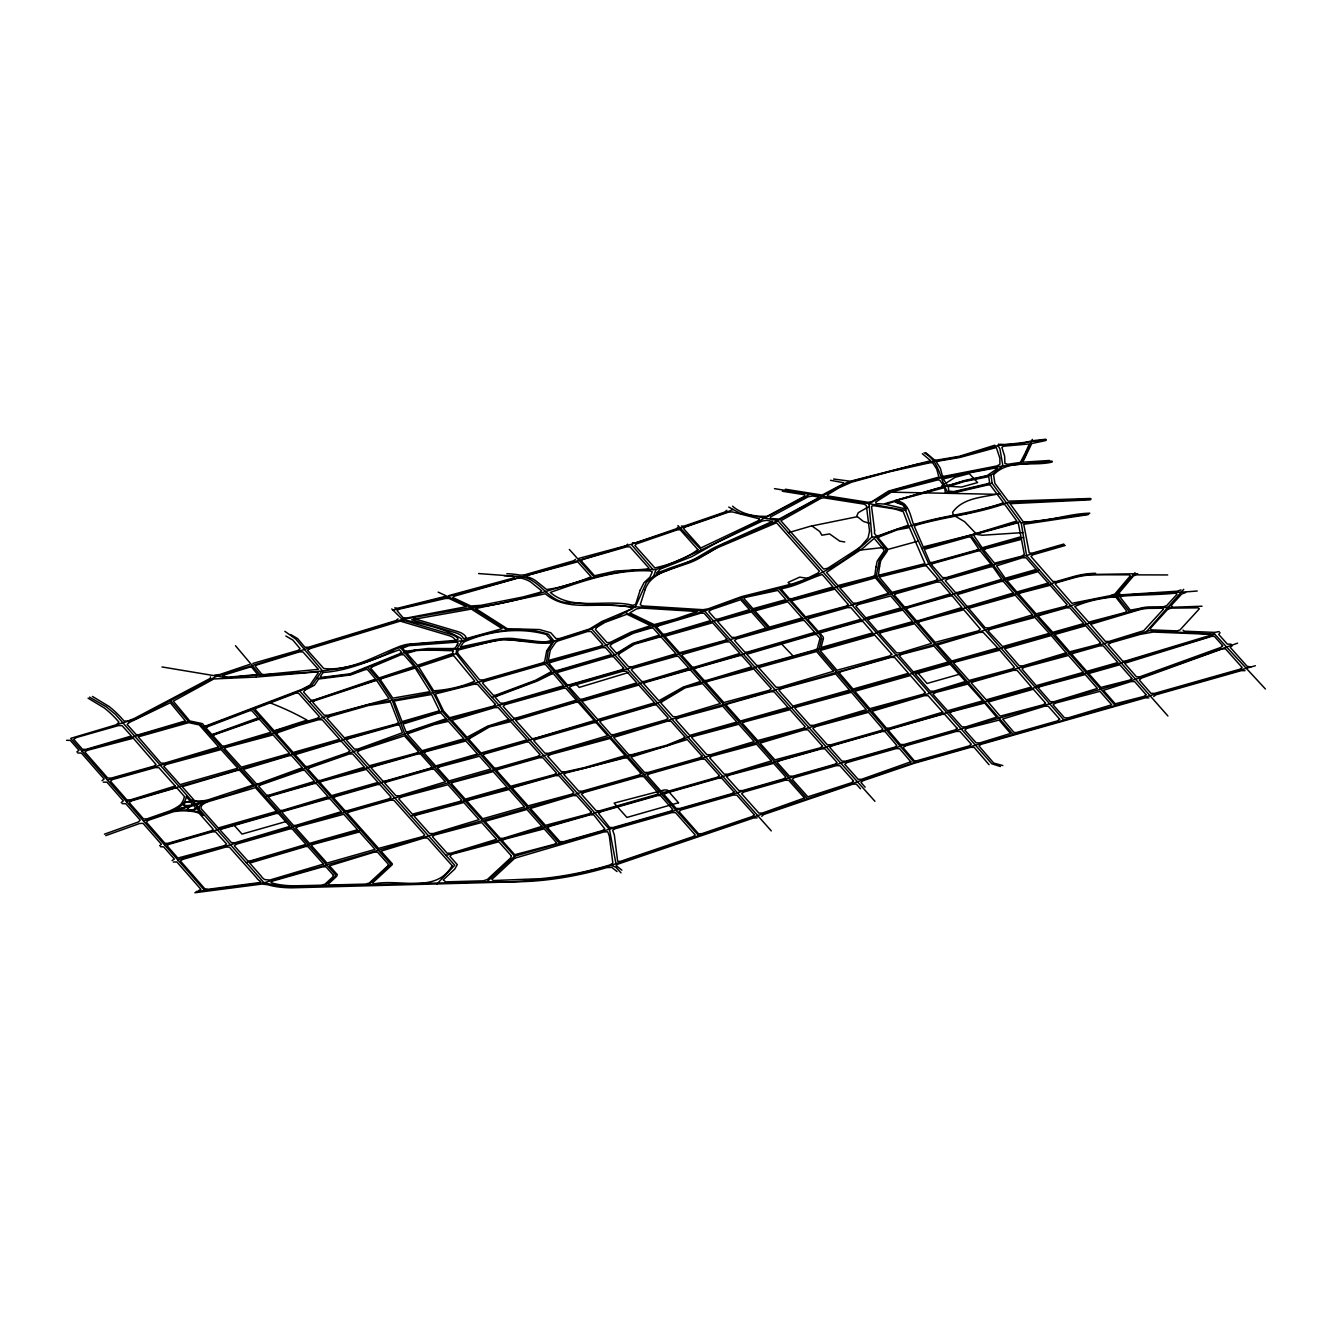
<?xml version="1.0" encoding="UTF-8"?>
<svg xmlns="http://www.w3.org/2000/svg" width="1332" height="1332" viewBox="0 0 1332 1332"><rect width="100%" height="100%" fill="white"/><g stroke="black" fill="none" stroke-linecap="round" stroke-linejoin="round"><path stroke-width="1.5" d="M210.473 676.822L210.373 678.321L134.349 718.464L127.722 721.078L124.043 721.045L121.412 718.065A524.875 176.074 -12.3 0 0 108.908 706.376L92.474 696.453M615.967 863.702L609.457 829.42L478.421 682.134L456.127 653.562L456.676 649.134L462.021 640.875C489.36 631.518 520.429 624.691 548.568 634.298L554.029 641.125L548.284 650.399L546.436 662.62L596.303 721.161L698.684 835.63M819.014 649.317L821.528 638.727L820.362 635.364L778.954 588.511L740.975 597.768L704.695 611.055L631.868 632.933L606.276 645.337L483.866 680.702L451.881 689.144L367.948 704.678L297.769 724.725L274.142 733L107.459 780.086M1063.918 720.079L941.308 579.92L928.887 564.035L911.488 525.724L905.677 510.489L906.559 507.842L903.945 504.428L897.518 502.797L894.704 500.682L963.785 481.168L991.041 475.158L1002.896 465.917L1052.097 461.122M316.666 678.438L350.616 674.408L403.929 652.713L416.034 649.983L456.676 649.134L502.38 639.127L544.538 642.623L554.029 641.125L591.708 628.97L602.83 621.911L616.533 617.132L635.431 606.793L646.336 582.5L653.646 575.957L656.043 569.597C709.157 548.684 759.223 520.645 809.889 494.272M1032.317 439.41L1024.475 457.492L1019.896 464.269M998.734 444.022L997.884 445.571L959.323 456.909L916.283 464.518L846.702 482.667L777.755 520.579L719.397 545.987C699.233 559.823 675.79 566.233 653.646 575.957M918.447 541.042L886.196 549.9L879.203 560.789L876.156 576.423L1013.219 734.481M1220.079 632.717L1218.763 634.482L1227.371 644.139L1231.068 644.188M1135.031 572.71L1116.616 593.939L1116.782 596.003L1129.669 611.871M1146.452 631.601L1183.732 589.343M1091.174 499.067L1006.443 502.847L968.331 513.17L940.325 518.315L897.152 529.22L876.273 537.029L871.877 536.946C846.719 562.27 813.436 579.487 778.954 588.511M116.983 724.192L118.964 722.127L116.567 719.447A519.763 174.359 -12.3 0 0 104.246 707.925L88.079 698.151M436.913 884.032L454.728 865.251L299.633 690.992M627.638 544.172L625.99 545.737L579.02 558.324M324.808 885.93L335.131 876.406L335.348 874.641L200.782 724.392L188.395 721.461L81.885 751.048M368.764 884.814L390.642 864.118L252.647 708.824M196.104 891.558L264.002 882.75L277.905 885.88L291.225 886.679L486.913 881.834L514.652 856.21L1135.913 679.187L1237.578 643.156M677.988 527.256L676.34 528.771L635.53 542.857L632.45 542.773M761.754 816.3L763.752 814.501L852.796 784.198L856.343 784.115L860.489 788.794M444.871 596.503L397.935 608.191L394.688 607.892M398.018 618.847L395.904 620.595L308.491 647.235L304.895 647.235L297.619 638.627L290.609 634.498M121.229 802.597L123.343 800.882L106.96 782.184L103.28 782.134M159.657 845.72L161.422 844.305L143.057 823.342L139.66 823.492L105.777 835.597M575.541 559.323L573.759 560.739L524.708 574.808L520.246 575.141A72.427 24.292 -12.3 0 0 506.826 573.709M1153.712 696.519L1155.86 694.838L1241.307 670.629L1245.004 670.662M102.015 780.685L104.162 779.004L81.402 753.046L77.722 752.996M994.854 445.204L959.523 456.26L937.062 460.073L934.398 459.873L925.707 452.614M76.806 751.947L78.971 750.266L70.263 740.342L66.6 740.309M1232.35 645.637L1230.202 647.319L1247.185 666.383L1250.931 666.849M977.139 549.916L978.67 548.767L970.712 537.096L968.347 537.046L924.291 549.367L929.903 562.354L932.134 562.454L976.772 550.016M726.856 510.339L724.325 512.221L684.265 526.04L681.318 526.107M249.45 664.485L219.763 674.525L214.835 675.041M172.094 860.605L174.359 859.04L163.62 846.802L160.573 846.769M198.734 890.525L200.916 889.326L176.89 861.937L173.36 862.054M869.18 506.476L858.274 512.67L856.726 516.15L863.386 521.461L870.395 523.609M204.678 890.442L70.713 738.361L135.931 718.93L215.867 676.673L402.364 619.397C422.094 624.025 444.105 627.855 461.188 638.677L462.021 640.875L410.423 644.322L395.737 648.967C344.372 678.654 284.116 670.595 227.605 677.888L162.005 666.949M1030.402 441.108C1020.978 444.472 1009.889 444.805 1000.066 444.305M970.578 535.164L1016.816 521.012L1004.861 504.562L1002.48 504.495C974.308 514.202 944.538 516.816 916.033 525.208L914.335 526.356L923.243 546.919L971.228 534.931M1265.4 688.977L1214.634 634.082L1208.057 637.096L1121.178 662.953L445.987 855.36M921.861 548.551L1020.179 521.611M733.05 509.44L726.939 512.071C617.598 551.015 505.81 583.133 392.957 610.123M1122.26 596.153L1120.046 597.036L1130.319 610.139L1138.993 608.574A15.335 5.145 -12.3 0 1 1149.732 606.926L1163.385 606.793L1166.699 605.577L1177.072 594.205L1175.357 593.173C1142.14 596.536 1105.926 592.79 1074.741 606.526L1088.66 622.144L1124.991 612.553L1126.822 611.122L1115.916 597.236L1112.337 597.019M1111.121 595.487L1114.951 593.972L1130.319 575.84L1128.97 574.841L1095.154 574.758A30.653 10.29 -12.3 0 0 1072.809 578.088L1056.925 582.617L1055.277 584.182L1071.96 603.329L1111.121 595.487L1177.172 591.208L1181.051 589.86M203.53 727.455L301.898 690.126L312.088 684.998L322.178 670.512L295.854 639.16L284.865 631.335M492.107 697.385L536.313 680.685L554.095 671.911L615.134 654.861L633.782 643.689L789.177 600.033L876.156 576.423L928.887 564.035L1023.592 537.345M210.722 735.497L260.806 717.998M143.59 821.095L171.095 811.504L228.788 794.838L433.633 723.842L1064.068 544.838M1185.613 592.607L1181.734 593.955L1171.161 605.527L1172.293 606.693M309.407 701.914L456.127 653.562M274.109 730.785L306.976 720.129A711.338 238.628 -12.3 0 0 270.163 702.863M656.043 569.597C592.224 567.499 535.198 602.847 472.044 607.392L402.364 619.397L391.775 608.94M104.462 834.165L138.345 821.994L140.226 820.112L125.791 803.662L122.144 803.646M788.444 532.717L810.239 526.273L856.876 516.783M1063.768 544.055L1032.333 553.13L1029.253 552.963L1023.742 524.308L1088.227 514.635M1065.234 545.454L1033.116 554.728L1030.968 556.426L1052.796 581.401L1055.993 581.585L1073.292 576.639A30.653 10.29 -12.3 0 1 1095.637 573.326M126.473 801.664L442.207 711.371L559.573 843.522M627.788 672.71L579.204 687.412L576.639 684.531M1038.91 569.88L488.145 726.673L466.666 739.393L265.651 796.836M164.569 844.904L658.041 703.163L684.115 687.478L1078.287 576.007L1086.795 574.558L1137.711 573.726M285.714 821.628L242.024 834.098L234.315 825.44M411.205 815.933L560.106 773.642L584.132 768.264L667.082 745.77L690.359 736.346L1142.14 608.324L1201.997 606.227M959.173 674.308L927.055 683.466L917.648 672.727M177.672 859.789L1072.793 605.144C1112.853 591.874 1155.726 594.655 1197.235 590.992M246.303 862.686L360.506 830.186M1255.36 665.734L912.537 763.07L609.04 866.05L574.042 874.758A176.423 59.191 -12.3 0 1 486.896 881.834M466.383 638.561L502.131 628.671L471.362 609.09L411.721 619.696L455.161 632.633A45.987 15.418 -12.3 0 1 463.22 638.411L466.383 638.561A49.051 16.45 -12.3 0 0 457.609 631.551L413.769 618.514M1167.914 715.983L1026.556 555.544L1021.261 523.076L992.09 483.25L953.346 492.291L947.218 491.441C939.676 478.305 939.36 460.872 924.092 452.797M1046.136 439.826L997.884 445.571L999.882 448.784L1002.896 465.917L941.008 477.755L893.705 490.176L869.013 503.663L774.475 488.644M1219.18 631.601L1214.601 632.384L1184.215 631.185L1183.032 630.103M1045.77 439.244L1032.833 440.692M1045.87 440.492L1031.734 443.539L1022.71 462.204L1049.549 460.472M999.649 493.573C983.516 497.419 963.103 497.369 952.613 512.304L953.379 515.101L964.651 521.711L976.856 534.482L982.467 535.248L1022.809 532.6M194.838 892.756L261.971 884.048L267.832 884.714A75.258 25.241 -12.3 0 0 291.841 887.811L521.778 881.667A122.078 40.942 -12.3 0 0 606.609 867.632L611.754 867.365L617.016 871.544M856.809 550.466L884.265 547.402M1052.08 462.054C1032.849 466.7 1008.557 458.807 993.605 474.841L994.887 483.333L1008.224 501.165L1090.458 498.468M1088.86 513.969L1021.261 523.076M256.244 677.056L316.2 671.961L318.281 672.893L309.956 685.148L301.848 689.36L206.294 725.774L204.112 725.84L202.597 723.676L189.743 720.962L173.293 701.165L213.819 678.937L256.044 677.072M1089.792 513.186C1067.398 513.719 1045.52 522.71 1023.159 521.694L1010.072 503.696L1090.325 499.85M252.88 663.419L298.002 650.449L300.116 648.701L292.874 640.109L285.864 635.997M448.718 595.62L514.452 577.738L514.668 576.756A55.378 18.581 -12.3 0 0 504.079 575.69M757.092 817.881L753.562 817.965L617.682 864.202L616.117 865.667L621.844 870.146M453.479 655.444L418.648 666.932L433.666 690.792C447.502 689.993 462.221 686.613 474.791 681.168L453.579 655.544M1167.698 574.941L1136.529 574.858L1133.515 575.84L1118.53 593.539L1120.478 594.372M1148.867 697.901L1145.204 697.851L981.118 744.322L978.987 746.02L993.655 763.053L1002.846 765.567M888.877 492.124L995.154 494.289M1214.634 634.082L1149.549 630.719L264.002 882.75L115.618 714.568L106.493 706.926L89.56 697.135M478.571 573.559L520.412 576.656C539.194 578.088 547.435 600.899 566.167 602.53L704.695 611.055L874.941 801.315M807.292 578.304L799.716 577.139L788.078 582.417L790.209 584.498M785.364 489.244L822.094 495.054L843.522 483.749L843.622 482.733L830.519 480.319M782.317 491.242L804.611 494.771L804.595 496.253L767.149 516.267C755.41 516.899 741.774 514.352 732.567 506.193M844.771 541.974L839.709 541.125L829.603 533.916L821.861 535.214L819.68 531.468L811.887 525.924M833.616 479.037L850.365 481.235L930.685 460.689L922.31 453.696M905.677 510.489L869.013 503.663L871.877 536.946M400.249 621.112L448.634 635.514A37.812 12.687 -12.3 0 1 455.328 640.409M1000.399 766.516L991.841 763.785L777.755 520.579L739.926 513.27L728.77 507.059M611.188 865.317L615.767 867.165L621.012 872.843M438.161 592.124L473.826 608.791L506.943 629.936M625.241 612.37L654.195 626.223L807.309 798.767M677.905 525.591L701.448 549.983M780.885 643.256L793.589 656.51M740.975 597.768L769.13 628.954M594.438 577.389L569.347 549.45M514.652 856.21L404.745 733.932L392.191 700.182L378.255 679.337L368.231 667.798M865.151 787.212L860.988 782.533L862.986 780.718L914.435 763.219L970.462 747.352L974.142 747.385L989.043 764.701M591.708 628.97L771.278 830.885M914.301 762.57L817.265 649.816M1115.217 705.527L1004.511 580.003L971.161 535.63M235.481 645.72L260.506 675.324M631.534 544.738L653.113 569.763M170.563 700.632L188.395 721.461M876.273 537.029L886.196 549.9M400 646.969C416.633 666.566 432.217 687.362 442.207 711.371M991.041 475.158L992.09 483.25M818.414 496.953L818.397 497.935L779.103 519.064L770.379 518.464L770.495 516.933L808.124 496.803L812.387 496.003L818.414 496.953M885.414 504.295L905.394 508.857L902.963 505.078L894.255 501.615L885.414 504.295M875.99 567.032L874.824 575.291L872.793 576.556L837.895 585.581L826.489 572.41L858.591 551.148A56.21 18.848 -12.3 0 0 866.233 545.238L874.208 538.328L883.466 549.383A15.335 5.145 -12.3 0 1 883.366 552.081L877.721 560.306A20.446 6.86 -12.3 0 0 877.039 561.788L875.99 567.032M879.586 566.416L878.437 574.575L880.335 574.825L924.991 563.652L909.406 527.589L897.069 529.92L879.536 536.779L878.288 538.045L886.862 548.301A20.446 6.86 -12.3 0 1 886.746 551.898L881.151 560.023A15.335 5.145 -12.3 0 0 880.652 561.138L879.586 566.416M546.719 650.682L544.655 661.604L542.574 662.886L483.333 679.919L479.62 679.886L458.424 654.178A25.541 8.575 -12.3 0 1 458.408 649.983L489.477 642.007A29.637 9.94 -12.3 0 1 511.338 639.976L538.661 643.123L551.931 643.09L546.719 650.682M550.283 650.216L548.334 660.539L600.532 646.203L602.663 644.505L591.075 631.485L587.479 631.518L558.158 640.875L555.744 642.257L550.283 650.216M869.546 531.218L868.014 538.028L861.638 545.421A51.099 17.133 -12.3 0 1 854.694 550.799L827.721 568.264L823.592 569.047L780.852 520.745L820.945 498.335L823.792 497.802L864.168 504.162L866.383 505.544L869.546 531.218M874.575 530.269L874.475 533.483L876.389 535.78L878.621 535.68L908.391 525.158L903.279 511.704L895.037 509.04L873.559 505.644L871.528 506.343L874.575 530.269M759.273 518.864L758.907 520.396L700.798 547.968L683.549 528.604L685.197 527.089L728.621 512.104L732.45 511.921L759.273 518.864M333.35 875.107L332.917 876.822L324.991 884.165L321.212 885.214L294.339 885.813A70.146 23.526 -12.3 0 1 272.327 883.033L270.979 882.567L272.244 881.168L322.394 866.899L325.94 866.799L333.35 875.107M337.163 874.491L336.73 876.223L328.255 884.065L329.886 884.997L365.484 884.098L369.264 883.033L387.795 865.867L388.228 864.135L377.522 852.13L373.976 852.23L329.437 865.817L337.163 874.491M819.729 639.31L817.332 648.601L815.201 649.883L759.14 665.467L756.676 665.417L746.753 654.262L814.218 634.548L816.666 634.565L819.297 637.562A15.335 5.145 -12.3 0 1 819.729 639.31M823.293 638.827L821.045 647.552L872.76 632.867L862.87 621.445L860.439 621.411L821.578 632.45L820.162 633.582L822.726 636.496A20.446 6.86 -12.3 0 1 823.293 638.827M772.344 521.411L715.917 546.869A33.317 11.172 -12.3 0 0 710.838 549.483L696.819 557.758A33.117 11.106 -12.3 0 1 684.781 563.086L671.728 567.465A33.317 11.172 -12.3 0 0 665.933 569.68L656.36 573.193L660.439 568.997L691.774 556.659L718.081 541.908L762.254 521.062L766.583 520.329L772.344 521.411M640.126 590.309L635.63 604.378L632.833 605.344C606.46 598.451 572.477 611.505 550.299 592.424C582.067 581.268 615.367 569.18 649.966 570.879L652.28 571.844L649.966 577.189L644.005 582.7L640.126 590.309M645.088 589.643L640.259 604.661L642.324 605.927L702.996 609.69L708.108 608.857L741.658 596.603L793.306 583.616L803.962 579.936L817.831 573.126L819.363 571.128L776.556 522.743L718.015 547.485A29.637 9.94 -12.3 0 0 713.536 549.8L699.533 558.075A36.797 12.338 -12.3 0 1 686.147 563.985L673.11 568.364A29.637 9.94 -12.3 0 0 667.965 570.329C658.175 573.426 648.518 579.437 645.088 589.643M511.405 855.91L510.755 857.841L487.329 879.536L483.316 880.818L445.754 881.867L443.206 879.886L454.778 869.063L457.292 864.634L449.883 856.309L451.898 854.262L498.817 841.774L511.405 855.91M1025.707 452.164L1020.412 462.404L1007.824 464.285L1004.927 463.486L1004.611 456.093L1001.864 447.369L1003.762 446.187L1029.32 443.939L1025.707 452.164M697.202 611.505L675.407 619.047L654.145 624.591L629.82 612.903L636.363 608.974L641.158 608.025L697.202 611.505M619.03 653.862L618.281 655.227L628.488 666.699L632.184 666.733L675.99 653.746L661.355 637.312L658.907 637.279L634.565 644.188L619.03 653.862M527.206 575.407L526.523 576.623A73.01 24.492 -12.3 0 1 536.33 581.252L546.603 589.493C561.671 587.612 577.156 582.534 591.092 576.773L577.738 561.804L527.206 575.407M452.147 865.65C436.48 893.922 399.833 878.587 374.209 883.815L372.544 882.916L391.741 865.134A6.127 2.065 -12.3 0 0 392.124 863.619L381.002 851.148L423.909 838.028L427.589 838.078L452.147 865.65M596.536 627.472L595.387 629.52L607.092 642.657L610.139 642.407L631.002 632.117L650.615 625.624L626.939 614.235L604.911 622.394L596.536 627.472M304.678 690.292L303.629 692.107L310.656 699.999L313.286 700.249L375.624 679.087L367.482 669.53L365.201 669.613L350.666 674.958L318.631 679.02L314.419 685.231L304.678 690.292M661.788 701.831L661.005 703.179L673.01 716.666L676.689 716.716L720.346 703.529L702.58 683.599L685.214 687.828L661.788 701.831M469.913 738.311L469.097 739.66L480.985 753.013L526.989 739.893L510.705 721.611L489.443 726.956L469.913 738.311M223.56 675.207L222.777 676.44L229.287 677.089L257.675 674.492L251.748 667.265L249.367 667.265L223.56 675.207M457.192 644.954L455.278 647.868L453.263 648.551L427.938 648.484L407.825 651.015L404.678 650.765L402.497 648.268L408.874 645.67L456.327 642.191L458.175 643.04A40.876 13.72 -12.3 0 1 457.192 644.954M463.619 642.091L460.422 646.936L489.027 640.842A33.317 11.172 -12.3 0 1 513.686 638.577L535.797 641.258A67.749 22.727 -12.3 0 0 545.587 641.874L551.598 640.492L546.187 634.415C519.097 626.989 489.127 630.752 463.619 642.091M323.06 672.477L320.363 676.456L322.477 677.322L349.9 673.826L399.55 653.796L401.415 652.014L399.45 649.783C374.625 658.508 349.933 670.795 323.06 672.477M313.936 700.965L312.853 702.447L324.225 715.217L327.888 715.251L389.094 698.85L376.856 680.752L375.141 680.752L313.936 700.965M611.571 644.005L610.056 646.003L616.117 652.797L617.898 652.58L632.517 643.473L659.407 635.114L653.196 628.138L650.749 628.121L633.449 633.216L611.571 644.005M697.885 549.6C685.764 558.824 669.696 564.602 654.861 567.932L634.931 545.554L636.463 543.906L677.272 529.82L680.202 529.753L697.885 549.6M551.531 671.528L535.447 680.286L495.637 695.204L493.34 695.304L482.467 683.083L484.582 681.385L543.156 664.535L545.587 664.551L551.531 671.528M371.894 666.966L370.712 668.248L379.004 677.971L414.069 666.4L403.846 654.761L400.932 654.761L371.894 666.966M1163.219 609.39L1143.788 630.669L1109.057 641.458L1105.393 641.408L1090.592 624.342L1138.56 610.006A15.335 5.145 -12.3 0 1 1149.3 608.358L1162.087 608.225L1163.219 609.39M1167.864 609.14L1150.115 628.587L1151.531 629.886L1176.972 630.885L1179.969 629.986L1199.349 608.807L1198.034 607.842L1171.427 608.125L1167.864 609.14M684.781 736.696L682.983 738.611L666.866 745.137L631.834 754.695L628.754 754.645L613.586 737.428L667.332 721.195L670.995 721.228L684.781 736.696M128.971 722.61L127.156 724.508L136.264 734.681L138.711 734.715L185.381 720.912L170.296 702.747L128.971 722.61M207.293 726.839L206.044 728.071L211.572 734.215L213.336 734.165L258.225 717.865L251.798 710.639L249.517 710.739L207.293 726.839M256.31 708.158L255.061 709.407L274.409 731.118L317.249 718.298L319.38 716.599L298.551 693.206L295.571 693.189L256.31 708.158M454.029 596.286L452.78 597.519L470.829 605.993L481.035 605.327L523.21 596.936L539.76 592.424L541.674 590.825L532.384 583.366A66.833 22.411 -12.3 0 0 521.245 578.138L517.082 578.288L454.029 596.286M496.586 696.27L495.321 697.518L500.283 703.096L503.962 703.146L563.636 685.714L553.529 673.859L551.515 674.025L537.479 680.935L496.586 696.27M710.755 609.856L708.824 611.704L715.417 619.097L717.881 619.147L749.5 609.673L740.609 599.7L710.755 609.856M148.318 820.329L146.387 822.177L164.902 843.306L167.949 843.322L211.522 830.752L213.153 829.187L199.251 813.386A35.398 11.871 -12.3 0 0 187.579 811.038A24.392 8.192 -12.3 0 0 173.277 811.754L148.318 820.329M1222.643 645.637L1220.711 647.469L1139.992 676.756L1136.529 676.856L1124.624 663.303L1211.504 636.363L1214.368 636.346L1222.643 645.637M1141.274 678.221L1139.343 680.069L1150.931 693.339L1154.594 693.389L1239.992 669.197L1242.123 667.498L1225.49 648.834L1222.027 648.95L1141.274 678.221M259.99 785.164L258.691 786.38L266.467 795.121L268.914 795.154L314.535 781.401L304.645 770.312L302.297 770.362L259.99 785.164M213.986 734.898L213.02 735.797L222.194 745.987L224.658 746.02L271.029 732.234L259.657 719.463L257.892 719.496L213.986 734.898M302.314 767.698L258.674 783.699L256.343 783.765L243.323 769.397L289.144 755.644L291.608 755.66L302.314 767.698M309.29 767.931L307.975 769.147L318.015 780.419L320.463 780.435L364.419 767.165L352.63 753.929L349.117 754.029L309.29 767.931M349.8 750.748L347.819 752.563L307.992 766.466L305.644 766.533L295.088 754.678L339.061 741.425L341.508 741.458L349.8 750.748M514.701 858.241L491.858 879.42L493.29 880.535L540.542 878.687A120.979 40.576 -12.3 0 0 610.039 864.901L612.853 863.069L609.34 836.08L607.725 831.751L603.696 832.017L514.701 858.241M359.24 750.515L357.276 752.33L369.264 765.783L416.683 752.98L418.464 751.564L404.429 735.813L359.24 750.515M408.957 733.299L407.642 734.515L422.077 750.715L463.936 738.777L448.385 721.328L433.799 724.708L408.957 733.299M277.822 732.6L276.507 733.815L293.14 752.48L339.56 739.26L322.211 719.779L318.531 719.73L298.718 725.391L277.822 732.6M754.262 814.701L752.264 816.499L701.997 833.616L698.601 833.832L679.004 811.621L681.135 809.923L733.149 795.087L736.812 795.121L754.262 814.701M804.478 797.985L762.453 813.036L758.907 813.119L741.658 793.739L743.789 792.04L785.048 780.269L788.727 780.302L804.478 797.985M853.496 780.935L851.498 782.733L807.825 796.836L792.207 779.32L794.338 777.622L836.246 765.65L839.926 765.7L853.496 780.935M910.838 761.787L861.687 779.27L858.158 779.337L844.771 764.318L846.902 762.62L895.97 748.617L899.616 748.667L910.838 761.787M253.097 785.031L209.091 799.533A13.703 4.595 -12.3 0 1 194.422 800.549L182.184 786.679L237.379 770.362L239.843 770.379L253.097 785.031M381.335 678.704L380.253 679.62L392.79 698.151L430.086 691.658L415.234 668.065L381.335 678.704M309.74 648.701L307.659 650.432L323.793 668.547C350.449 671.162 374.425 656.393 398.351 646.936A15.335 5.145 -12.3 0 1 407.942 644.205L455.577 640.392L458.091 639.16A40.876 13.72 -12.3 0 0 451.082 634.432L404.995 620.712L400.399 621.062L309.74 648.701M398.834 609.257L397.086 610.705L403.03 617.665L406.76 617.998L466.483 606.643L449.017 598.451L445.354 598.484L398.834 609.257M256.593 665.034L255.178 666.216L261.705 674.175L264.102 674.591L318.415 669.33L302.897 651.897L299.267 651.914L256.593 665.034M452.697 653.496L417.449 665.284L406.909 653.296L416.566 650.565L426.423 649.916L453.38 650.782A30.653 10.29 -12.3 0 0 452.697 653.496M658.058 625.973L656.659 627.122L662.886 634.132L665.334 634.149L710.655 620.562L704.112 613.22L700.482 613.236L658.058 625.973M654.611 702.813L597.802 719.53L581.751 701.331L638.777 685.064L654.611 702.813M131.369 800.932L129.254 802.647L143.556 818.964L147.019 818.847L169.38 811.071A36.497 12.238 -12.3 0 0 180.553 804.628A83.183 27.905 -12.3 0 0 184.365 796.436L177.156 788.228L174.725 788.211L131.369 800.932M175.225 786.03L130.453 799.883L126.806 799.866L110.456 781.201L112.604 779.52L155.145 767.598L158.874 767.648L175.225 786.03M594.338 720.545L534.282 738.527L531.834 738.511L515.551 720.229L575.807 702.297L578.255 702.33L594.338 720.545M601.148 720.595L599.733 721.728L611.138 734.665L613.586 734.698L666.05 719.746L668.181 718.048L656.559 705.011L654.129 705.011L601.148 720.595M165.834 764.601L163.736 766.3L180.053 784.631L237.862 768.198L221.062 749.566L165.834 764.601M623.659 668.065L621.528 669.78L569.563 684.748L567.132 684.731L556.826 672.66L611.105 656.709L613.569 656.743L623.659 668.065M997.801 647.951L951.714 661.022L937.412 644.971L979.519 632.35L983.232 632.384L997.801 647.951M218.714 746.986L164.535 763.169L160.872 763.119L138.195 736.879L188.644 722.66L199.267 724.891L218.714 746.986M225.957 747.452L224.542 748.584L241.342 767.199L289.643 753.462L273.11 734.898L225.957 747.452M168.864 844.371L167.083 845.787L177.839 858.058L224.409 845.637L226.54 843.955L215.651 831.951L212.454 831.784L168.864 844.371M583 559.39L581.218 560.805L594.522 575.74L615.534 571.062L646.969 569.197L649 568.165L630.103 546.952L626.922 546.769L583 559.39M570.829 686.213L569.397 687.345L579.803 699.134L582.25 699.167L636.829 682.866L626.49 671.245L622.81 671.211L570.829 686.213M683.216 654.228L681.801 655.361L692.224 667.049L694.671 667.082L739.943 653.446L729.703 641.941L726.023 641.907L683.216 654.228M726.872 638.761L724.741 640.459L679.487 652.763L664.851 636.313L712.603 622.743L726.872 638.761M990.192 629.337L988.078 631.018L1002.63 646.569L1049.266 633.333L1034.914 617.432L990.192 629.337M329.171 716.699L327.039 718.398L344.405 737.878L396.337 723.925L398.451 722.443L390.476 701.881L368.248 705.544L329.171 716.699M221.628 829.053L220.213 830.186L231.468 842.673L235.148 842.706L289.926 826.356L278.521 813.552L276.057 813.519L221.628 829.053M269.847 796.186L268.431 797.319L280.036 810.356L282.484 810.389L328.105 796.653L316.483 783.599L314.036 783.582L269.847 796.186M347.769 738.944L346.353 740.076L354.429 749.133L357.942 749.05L402.447 732.733L399.533 725.224L396.786 725.091L347.769 738.944M276.556 811.355L218.248 827.988L201.049 808.541A36.58 12.271 -12.3 0 1 201.282 806.443A12.071 4.046 -12.3 0 1 210.339 801.015L255.444 787.645L276.556 811.355M236.447 844.155L234.315 845.837L247.785 860.905L250.233 860.938L305.977 844.371L292.241 828.954L289.777 828.92L236.447 844.155M283.416 811.421L282.001 812.553L293.406 825.357L295.854 825.39L341.458 811.638L330.053 798.834L327.605 798.817L283.416 811.421M321.395 781.484L319.963 782.6L331.585 795.654L378.005 782.4L366.383 769.363L321.395 781.484M334.965 796.719L333.533 797.851L344.938 810.655L347.402 810.672L388.961 798.817L391.092 797.119L379.953 784.598L377.505 784.581L334.965 796.719M297.136 826.822L295.721 827.955L309.457 843.389L357.575 829.736L343.773 814.252L297.136 826.822M372.644 766.849L371.212 767.981L382.833 781.035L385.281 781.052L430.253 768.214L432.034 766.799L420.679 754.045L417.615 754.012L372.644 766.849M386.213 782.1L384.781 783.216L395.937 795.737L399.617 795.77L445.387 781.801L434.249 769.297L431.185 769.263L386.213 782.1M348.684 812.12L347.252 813.253L378.571 848.401L422.627 836.596L424.758 834.898L393.922 800.299L390.259 800.249L348.684 812.12M425.457 751.781L424.026 752.913L435.647 765.95L477.505 754.012L465.884 740.975L425.457 751.781M400.899 797.219L398.767 798.917L412.354 814.168L459.84 801.431L461.621 800.016L447.968 784.698L400.899 797.219M439.027 767.016L437.595 768.148L449.001 780.952L490.859 769.014L479.453 756.21L439.027 767.016M508.757 719.413L487.479 726.206L466.966 737.279L451.881 720.346L494.588 707.592L498.268 707.642L508.757 719.413M484.365 754.078L482.95 755.211L494.355 768.015L496.803 768.048L537.962 756.293L540.093 754.595L528.954 742.091L526.49 742.057L484.365 754.078M452.747 782.417L451.315 783.549L465.218 799.167L507.126 787.262L493.173 771.611L452.747 782.417M535.198 739.576L533.782 740.709L544.938 753.213L548.601 753.263L607.675 735.68L596.27 722.76L593.839 722.743L535.198 739.576M498.085 769.48L496.67 770.612L510.606 786.28L554.279 774.608L556.41 772.91L542.923 757.775L539.244 757.742L498.085 769.48M745.321 597.369L743.905 598.484L752.996 608.707L785.93 599.583L777.855 590.409L745.321 597.369M549.9 754.695L547.768 756.393L561.355 771.661L565.118 771.877L584.765 767.532L625.241 755.594L610.089 738.428L549.9 754.695M645.038 682.55L643.622 683.682L658.857 700.765L683.199 687.096L700.632 681.401L690.692 670.246L688.244 670.212L645.038 682.55M782.883 588.411L781.451 589.543L789.26 598.617L791.907 598.684L833 586.913L822.26 574.492C809.207 578.538 796.719 585.864 782.883 588.411M688.744 668.048L644.122 681.501L641.674 681.485L631.318 669.863L633.466 668.181L675.857 656.31L678.304 656.343L688.744 668.048M695.604 668.115L694.172 669.247L704.112 680.402L706.559 680.436L751.831 666.783L741.891 655.627L739.443 655.61L695.604 668.115M496.603 839.293L451.132 853.179L447.152 853.229L432.417 836.696L434.548 835.014L481.651 822.51L496.603 839.293M504.079 839.376L502.297 840.792L514.701 854.711L554.295 844.305L556.426 842.607L544.155 828.837L504.079 839.376M707.492 681.468L706.06 682.6L723.825 702.53L769.147 690.326L771.278 688.627L753.779 668.98L707.492 681.468M541.941 826.356L503.146 838.327L500.083 838.294L485.015 821.378L526.906 809.473L541.941 826.356M677.971 718.148L675.84 719.846L689.71 735.414L736.829 722.044L722.66 706.127L677.971 718.148M549.417 826.439L547.635 827.838L559.906 841.624L563.586 841.658L602.464 830.569L604.778 828.82L593.772 814.868L590.093 814.818L549.417 826.439M591.308 812.087L589.177 813.785L545.421 825.357L530.386 808.474L572.993 795.637L576.673 795.67L591.308 812.087M727.555 703.995L726.14 705.128L740.326 721.062L788.078 707.492L774.108 691.808L770.445 691.774L727.555 703.995M600.732 811.787L598.601 813.486L609.623 827.438L613.103 827.522L670.579 811.121L672.71 809.423L660.539 795.62L657.492 795.587L600.732 811.787M781.085 688.727L778.954 690.426L792.923 706.11L849.516 690.043L835.697 673.875L781.085 688.727M719.38 775.54L717.249 777.239L664.884 792.174L661.837 792.14L647.235 775.607L649.383 773.909L701.165 759.173L704.844 759.223L719.38 775.54M728.82 775.241L726.689 776.939L738.827 790.559L742.507 790.609L783.765 778.82L785.897 777.139L773.626 763.353L728.82 775.241M891.791 654.245L889.659 655.943L836.946 670.246L820.079 650.515L874.691 635.064L891.791 654.245M771.411 760.872L727.888 774.192L724.225 774.158L709.673 757.841L711.821 756.143L756.526 744.155L771.411 760.872M733.982 791.941L731.851 793.639L679.869 808.474L676.206 808.441L664.019 794.638L665.8 793.223L718.181 778.271L721.844 778.321L733.982 791.941M778.887 760.955L777.105 762.37L789.377 776.14L793.056 776.173L834.964 764.218L837.095 762.52L824.958 748.884L821.278 748.85L778.887 760.955M822.493 746.12L820.362 747.818L774.908 759.873L760.006 743.156L804.345 729.836L808.024 729.869L822.493 746.12M831.934 745.82L829.803 747.502L841.941 761.138L845.604 761.171L894.721 747.169L896.869 745.47L885.014 731.568L881.967 731.534L831.934 745.82M957.109 728.271L954.977 729.969L904.012 744.521L900.365 744.471L888.494 730.585L890.292 729.153L942.273 714.335L944.721 714.352L957.109 728.271M966.915 728.371L964.784 730.069L976.156 742.84L979.836 742.89L1010.538 733.466L999.167 720.079L966.915 728.371M312.837 844.455L311.422 845.587L326.989 863.069L375.075 849.383L359.523 831.917L312.837 844.455M550.499 662.42L549.067 663.552L554.945 670.446L557.375 670.479L611.604 654.545L605.494 647.685L601.831 647.652L550.499 662.42M323.51 864.052L269.797 880.052L264.735 879.603A70.146 23.526 -12.3 0 1 261.039 875.94L249.717 863.103L305.478 846.553L307.925 846.569L323.51 864.052M415.734 815.234L414.319 816.366L429.587 833.516L433.266 833.566L479.087 819.63L463.819 802.497L415.734 815.234M576.323 700.133L516.033 718.065L513.586 718.031L503.113 706.276L505.261 704.595L563.453 688.294L565.917 688.328L576.323 700.133M468.598 800.232L467.182 801.365L482.7 818.78L524.592 806.876L509.074 789.46L468.598 800.232M513.986 787.345L512.57 788.477L528.071 805.877L571.711 794.188L573.842 792.49L558.874 775.69L555.194 775.64L513.986 787.345M583.649 792.607L581.518 794.288L596.137 810.705L599.816 810.755L656.576 794.555L658.358 793.139L643.756 776.589L640.093 776.556L583.649 792.607M640.942 773.409L638.811 775.107L582.367 791.158L578.687 791.125L563.836 774.441L566.067 772.926L624.358 758.025L627.439 758.091L640.942 773.409M693.09 736.496L691.674 737.612L706.859 754.661L710.522 754.711L754.212 741.558L738.777 724.242L693.09 736.496M743.689 722.127L742.274 723.243L757.692 740.559L803.063 728.388L805.194 726.689L790.043 709.69L743.689 722.127M702.014 756.043L699.883 757.742L648.101 772.46L644.438 772.41L630.952 757.125L687.295 739.51L702.014 756.043M796.303 707.175L794.888 708.308L810.039 725.324L813.702 725.357L866.299 709.673L851.414 692.257L796.303 707.175M919.513 621.644L918.081 622.777L935.114 642.357L978.237 630.902L980.402 629.203L963.769 609.74L919.513 621.644M815.001 726.806L812.853 728.487L827.322 744.738L831.002 744.771L881.068 730.485L882.866 729.07L868.531 712.304L815.001 726.806M948.234 662.021L913.319 671.927L899.433 656.043L901.581 654.362L933.915 645.953L948.234 662.021M955.094 662.104L953.679 663.219L969.013 680.469L1012.237 668.897L1014.385 667.199L999.733 650.149L955.094 662.104M935.081 692.64L932.949 694.338L947.601 710.788L982.783 700.815L967.848 684.049L935.081 692.64M1039.826 615.317L1038.411 616.45L1052.746 632.334L1083.815 623.526L1069.912 607.908L1066.233 607.858L1039.826 615.317M965.534 681.451L933.815 691.208L930.152 691.158L915.251 674.125L950.182 664.218L965.534 681.451M972.743 681.934L971.328 683.066L986.263 699.833L1031.434 687.029L1017.132 670.396L1013.486 670.346L972.743 681.934M942.756 712.154L889.393 728.121L886.346 728.071L872.027 711.305L924.441 695.67L928.121 695.72L942.756 712.154M950.981 711.854L949.566 712.986L961.954 726.889L965.633 726.922L996.686 717.165L984.698 703.03L950.981 711.854M1073.326 653.329L1071.894 654.462L1086.779 671.345L1117.898 662.537L1103.279 645.903L1099.599 645.853L1073.326 653.329M1110.322 642.906L1108.191 644.605L1122.693 661.105L1125.107 661.105L1210.488 635.281L1210.072 634.298L1153.162 632.051L1140.225 634.382L1110.322 642.906M1045.487 703.063L1043.339 704.745L1000.182 716.166L988.178 702.031L1033.349 689.243L1045.487 703.063M1055.26 703.163L1053.112 704.861L1064.501 717.815L1068.164 717.865L1111.737 704.795L1099.932 691.325L1055.26 703.163M1131.834 678.421L1129.703 680.103L1100.881 687.429L1088.71 673.542L1119.829 664.735L1131.834 678.421M75.891 737.662L73.76 739.36L82.467 749.3L86.147 749.35L131.385 736.013L122.094 725.64L118.398 725.59L75.891 737.662M802.047 617.931L769.43 627.139L754.961 610.889L787.861 601.781L802.047 617.931M809.257 618.414L807.825 619.547L818.214 631.385L860.972 619.247L850.948 607.675L847.285 607.625L809.257 618.414M814.734 632.367L747.252 652.114L744.788 652.081L734.531 640.559L736.679 638.877L801.881 620.512L804.328 620.529L814.734 632.367M857.941 604.611L855.793 606.31L865.8 617.865L900.915 607.842L890.742 595.97L857.941 604.611M895.653 593.839L894.222 594.971L904.411 606.859L906.842 606.876L950.482 593.806L940.442 582.167L936.796 582.117L895.653 593.839M869.147 618.93L867.715 620.063L877.605 631.485L912.686 621.561L902.813 610.056L869.147 618.93M880.968 632.567L879.536 633.682L896.619 652.863L900.299 652.913L931.617 643.339L914.601 623.759L880.968 632.567M833.466 671.245L779.803 687.279L776.123 687.245L758.641 667.615L816.599 651.514L833.466 671.245M840.625 671.744L839.177 672.876L853.013 689.06L908.491 673.309L894.588 657.425L890.925 657.375L840.625 671.744M1036.213 569.447L1005.161 578.271L996.503 565.867L1022.477 557.758L1026.123 557.808L1036.213 569.447M1020.179 593.04L1018.747 594.172L1036.08 613.852L1064.967 606.41L1067.132 604.711L1050.182 585.281L1020.179 593.04M1048.234 583.083L1016.816 591.974L1006.925 580.519L1038.128 571.661L1048.234 583.083M925.307 692.54L923.159 694.222L869.779 708.691L854.894 691.275L910.405 675.507L925.307 692.54M905.244 745.97L903.096 747.668L914.252 760.738L916.699 760.772L969.18 745.903L971.311 744.222L959.939 731.451L956.276 731.418L905.244 745.97M1066.133 652.847L1022.893 665.867L1019.23 665.817L1004.578 648.767L1051.214 635.53L1066.133 652.847M1039.626 686.729L1038.194 687.861L1050.315 701.681L1053.995 701.714L1097.385 688.428L1085.23 674.541L1039.626 686.729M1100.482 642.707L1098.334 644.405L1069.629 651.847L1054.694 634.532L1085.746 625.724L1100.482 642.707M1083.299 672.344L1036.279 685.664L1021.977 669.014L1024.141 667.315L1068.414 655.444L1083.299 672.344M1059.656 719.197L1057.508 720.878L1016.449 732.517L1014.018 732.483L1002.646 719.08L1044.621 706.193L1048.284 706.243L1059.656 719.197M446.07 718.731L408.042 731.718L405.944 731.701L402.98 724.059L438.594 713.036L441.042 713.07L446.07 718.731M495.437 704.462L493.29 706.143L449.567 717.748L443.539 710.972L435.281 693.955L473.826 684.265L477.539 684.365L495.437 704.462M897.718 500.266L896.786 500.982C908.507 502.247 910.039 514.402 913.336 523.909L915.55 524.059C943.938 515.667 973.609 513.07 1001.681 503.429L1003.196 502.297L990.309 485.064L987.861 484.931L952.68 493.106L945.32 492.424L944.688 488.145L943.123 487.995L897.718 500.266M765.933 628.121L735.381 637.429L731.701 637.379L717.382 621.295L751.448 611.871L765.933 628.121M848.184 604.478L846.02 606.177L805.527 616.932L791.375 600.832L834.914 589.127L848.184 604.478M888.511 593.339L856.676 603.146L853.029 603.113L839.793 587.795L875.474 577.822L888.511 593.339M614.452 828.954L612.687 830.336L614.318 834.914L617.632 861.255L620.512 861.338L693.106 836.629L695.237 834.964L675.524 812.603L671.861 812.57L614.452 828.954M937.695 578.97L935.53 580.669L891.99 592.357L879.17 577.072L923.992 565.867L926.473 565.983L937.695 578.97M947.435 579.087L945.287 580.785L955.327 592.424L957.775 592.457L1001.681 579.27L993.006 566.866L990.658 566.816L947.435 579.087M1013.336 592.956L969.163 606.177L966.749 606.143L957.208 594.655L1000.998 581.485L1003.446 581.518L1013.336 592.956M1032.6 614.835L988.893 627.888L985.247 627.838L968.614 608.358L1015.25 595.154L1032.6 614.835M1146.086 694.705L1143.938 696.403L1115.217 703.812L1103.412 690.326L1130.968 681.551L1134.631 681.601L1146.086 694.705M907.741 607.925L906.309 609.057L916.166 620.562L918.597 620.595L961.904 607.509L952.363 596.02L949.949 595.987L907.741 607.925M87.063 750.399L84.898 752.081L107.659 778.021L111.339 778.071L153.846 766.166L156.011 764.468L133.317 738.211L87.063 750.399M932.833 563.553L931.384 564.685L942.54 577.588L946.186 577.638L990.991 564.185L980.369 551.032L977.954 550.982L932.833 563.553M985.314 548.884L983.848 550.033L994.488 563.186L1021.594 556.21L1024.308 554.362L1021.461 539.327L985.314 548.884M997.418 468.514L987.212 475.557L963.752 480.752L949.3 485.364L947.518 485.381L943.222 478.937L965.65 473.543L995.953 467.882L997.418 468.514M975.324 534.365L973.775 535.497L982.15 547.768L1020.978 536.746L1018.314 523.326L1016.233 523.176L975.324 534.365M439.46 710.772L402.031 721.594L394.056 701.048L431.568 694.505L439.46 710.772M949.583 486.197L948.251 487.162L948.85 491.125L953.795 491.591L987.728 483.699L989.609 482.55L988.727 476.64L964.301 481.518L949.583 486.197M944.022 486.363L883.649 504.029L876.023 503.563L875.757 502.047L891.724 491.858L937.578 479.953L939.726 480.103L944.022 486.363M182.651 859.39L180.386 860.955L204.762 888.744L208.475 889.227L258.991 882.666L260.772 881.534L259.457 880.702A75.258 25.241 -12.3 0 1 256.127 877.222L229.387 847.119L225.707 847.085L182.651 859.39M938.894 477.122L888.544 491.058L872.194 501.481L868.231 502.33L827.488 495.904L827.355 494.888L839.043 487.778L851.664 482.167L889.46 471.761L930.385 462.654L932.783 462.903L936.762 469.13L938.894 477.122M955.094 477.322L941.824 485.847L961.471 487.062L977.605 482.567L969.23 473.576L955.094 477.322M601.764 621.578L589.56 629.004L559.59 638.561L555.993 638.611L550.782 632.75L539.543 629.57L507.276 628.704L475.657 608.574L545.387 593.756C568.115 613.602 603.013 600.399 630.169 607.342L632.084 607.459L632.151 608.707L601.764 621.578M938.011 461.172L936.413 462.121L940.342 468.265L942.373 475.957L944.554 476.207L996.919 465.95L999.916 464.335L999.882 458.258L996.336 447.535L959.906 457.459L938.011 461.172M189.377 805.71L171.428 810.972A21.662 7.259 -12.3 0 0 182.218 804.578A60.489 20.296 -12.3 0 0 186.214 796.469L190.609 801.648A4.529 1.515 -12.3 0 0 185.981 802.08A4.529 1.515 -12.3 0 0 182.884 803.962A8.159 2.731 -12.3 0 0 189.377 805.71M206.593 800.748L195.488 803.945L191.925 800.149A14.386 4.829 -12.3 0 0 206.593 800.748M189.91 806.31L173.21 811.121A21.096 7.076 -12.3 0 1 189.244 810.405A37.046 12.421 -12.3 0 1 203.197 815.5L196.254 808.158A4.446 1.499 -12.3 0 1 191.675 810.306A4.446 1.499 -12.3 0 1 187.612 809.623A8.591 2.88 -12.3 0 1 189.91 806.31M206.876 801.581L196.387 804.578L199.3 807.941A14.036 4.712 -12.3 0 1 206.876 801.581M678.521 802.746L626.906 817.448L614.119 803.096L664.235 789.976L667.315 790.043L678.521 802.746M195.671 807.941L193.506 805.394A7.276 2.448 -12.3 0 0 188.428 809.573A3.829 1.282 -12.3 0 0 192.374 809.939A5.145 1.732 -12.3 0 0 195.671 807.941M192.824 804.645L191.175 802.68A4.512 1.515 -12.3 0 0 186.88 802.147A3.813 1.282 -12.3 0 0 183.966 804.661A6.926 2.331 -12.3 0 0 192.824 804.645"/></g></svg>
